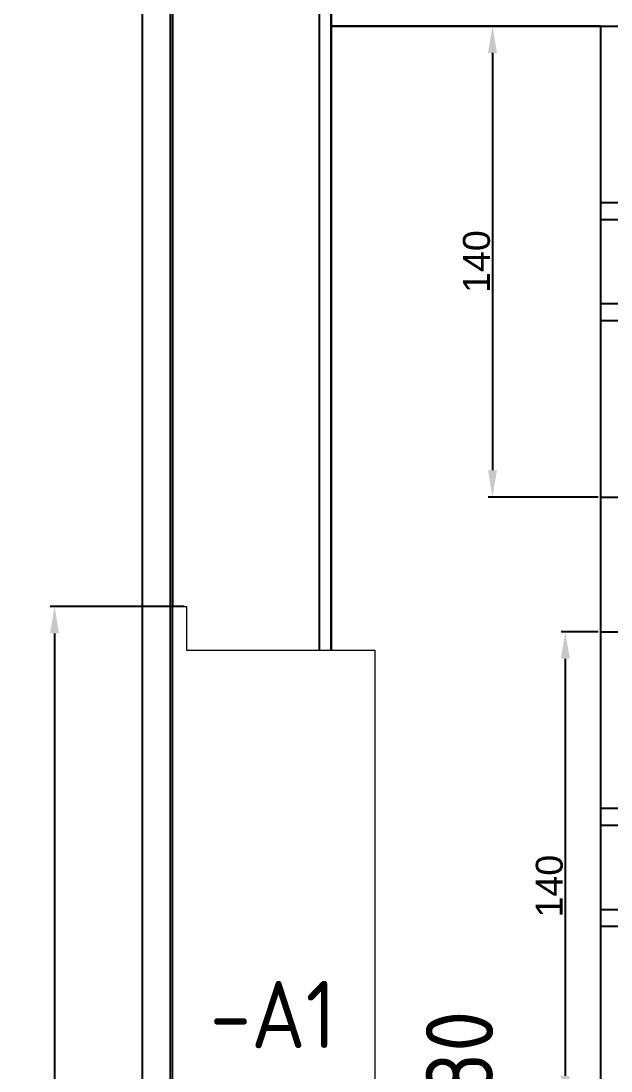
# Model space of a CAD drawing. Header units: millimetres. Extents: x 42356 to 50646, y 31507 to 39566.
# Drawn here: x 47375.4 to 47550.7, y 33320.5 to 33632.5 of the extents above; entities that cross this region are included whole.
import ezdxf
from ezdxf.enums import TextEntityAlignment as Align

# ---------------------------------------------------------------- set-up
doc = ezdxf.new("R2010")
doc.units = ezdxf.units.MM
doc.set_wipeout_variables(frame=1)
doc.layers.add('! NO PLOT !', color=7, linetype='Continuous', true_color=0xff75dd, plot=False)
doc.layers.add('000-PI-Oprema', color=30, linetype='Continuous', lineweight=5)
for name, color, linetype in [('000-PI-ORMAR', 2, 'Continuous'), ('000-PI_TEXT', 7, 'Continuous'), ('002-PI-Kabelska kanalica', 150, 'Continuous'), ('004-PI-DIN Šina', 3, 'Continuous')]:
    doc.layers.add(name, color=color, linetype=linetype)
doc.styles.add('PI0', font='isocpeur.ttf', dxfattribs={"width": 0.9})
doc.styles.get("Standard").update_dxf_attribs({"font": 'arial.ttf'})
doc.dimstyles.new('ISO-25-lb', dxfattribs={"dimtxt": 8, "dimasz": 8, "dimexe": 1.25, "dimexo": 0.625, "dimtad": 1, "dimtxsty": 'Standard', "dimcen": 5, "dimadec": 0, "dimazin": 0, "dimtfac": 1, "dimtmove": 0, "dimatfit": 3, "dimfxl": 0, "dimarcsym": 0})

# ---------------------------------------------------------------- blocks, each defined once
blk = doc.blocks.new('2000x800 montažna')
at = {"layer": '000-PI-ORMAR'}
for p, q in [((45403.52, 34384.53), (45403.52, 36225.53)), ((45400.02, 34388.03), (45400.02, 36222.03))]:
    blk.add_line(p, q, dxfattribs=at)
blk = doc.blocks.new('*U132')
at = {"layer": '002-PI-Kabelska kanalica'}
for p, q in [((-20, -100), (-20, 580)), ((60, -100), (60, 580)), ((-20, -100), (60, -100))]:
    blk.add_line(p, q, dxfattribs=at)
blk = doc.blocks.new('*D216')
at = {"layer": '! NO PLOT !', "color": 0, "linetype": 'Continuous', "lineweight": -2, "ltscale": 0.25, "transparency": 16777216}
for p, q in [((47546.9, 33450.99), (47535.84, 33450.99)), ((47537.09, 33442.99), (47537.09, 33318.99)), ((47546.9, 33310.99), (47535.84, 33310.99))]:
    blk.add_line(p, q, dxfattribs=at)
at = {"layer": '! NO PLOT !', "color": 0, "ltscale": 0.25, "transparency": 16777216}
for points in [[(47535.75, 33442.99), (47538.42, 33442.99), (47537.09, 33450.99)], [(47535.75, 33318.99), (47538.42, 33318.99), (47537.09, 33310.99)]]:
    blk.add_solid(points, dxfattribs=at)
at = {"layer": 'Defpoints', "color": 0, "ltscale": 0.25, "transparency": 16777216}
for p in [(47547.53, 33450.99), (47537.09, 33310.99), (47547.53, 33310.99)]:
    blk.add_point(p, dxfattribs=at)
at = {"layer": '! NO PLOT !', "color": 0, "ltscale": 0.25, "transparency": 16777216, "insert": (47532.38, 33375.38), "char_height": 8, "attachment_point": 5, "rotation": 90}
blk.add_mtext('140', dxfattribs=at)
blk = doc.blocks.new('*U103')
at = {"layer": '004-PI-DIN Šina'}
blk.add_lwpolyline([(540, -17.5), (540, 17.5), (0, 17.5), (0, -17.5)], close=True, dxfattribs=at)
for points in [[(0, 12.5), (540, 12.5)], [(0, -12.5), (540, -12.5)]]:
    blk.add_lwpolyline(points, dxfattribs=at)
blk = doc.blocks.new('*U135')
at = {"layer": '004-PI-DIN Šina'}
blk.add_lwpolyline([(330, -17.5), (330, 17.5), (0, 17.5), (0, -17.5)], close=True, dxfattribs=at)
for points in [[(0, 12.5), (330, 12.5)], [(0, -12.5), (330, -12.5)]]:
    blk.add_lwpolyline(points, dxfattribs=at)
blk = doc.blocks.new('*U117')
at = {"layer": '002-PI-Kabelska kanalica'}
for p, q in [((60, -100), (60, 606)), ((-20, -100), (60, -100))]:
    blk.add_line(p, q, dxfattribs=at)
blk = doc.blocks.new('*U118')
at = {"layer": '002-PI-Kabelska kanalica'}
for p, q in [((-20, -100), (-20, 446)), ((20, -100), (20, 446)), ((-20, -100), (20, -100))]:
    blk.add_line(p, q, dxfattribs=at)
blk = doc.blocks.new('*D221')
at = {"layer": '! NO PLOT !', "color": 0, "linetype": 'Continuous', "lineweight": -2, "ltscale": 0.25, "transparency": 16777216}
for p, q in [((47546.9, 33630.99), (47514.21, 33630.99)), ((47515.46, 33622.99), (47515.46, 33498.99)), ((47546.9, 33490.99), (47514.21, 33490.99))]:
    blk.add_line(p, q, dxfattribs=at)
at = {"layer": '! NO PLOT !', "color": 0, "ltscale": 0.25, "transparency": 16777216}
for points in [[(47514.12, 33622.99), (47516.79, 33622.99), (47515.46, 33630.99)], [(47514.12, 33498.99), (47516.79, 33498.99), (47515.46, 33490.99)]]:
    blk.add_solid(points, dxfattribs=at)
at = {"layer": 'Defpoints', "color": 0, "ltscale": 0.25, "transparency": 16777216}
for p in [(47547.53, 33630.99), (47515.46, 33490.99), (47547.53, 33490.99)]:
    blk.add_point(p, dxfattribs=at)
at = {"layer": '! NO PLOT !', "color": 0, "ltscale": 0.25, "transparency": 16777216, "insert": (47510.75, 33560.99), "char_height": 8, "attachment_point": 5, "rotation": 90}
blk.add_mtext('140', dxfattribs=at)
blk = doc.blocks.new('*D236')
at = {"layer": '! NO PLOT !', "color": 0, "linetype": 'Continuous', "lineweight": -2, "ltscale": 0.25, "transparency": 16777216}
for p, q in [((47423.9, 33458.49), (47384.1, 33458.49)), ((47385.35, 33450.49), (47385.35, 33131.49)), ((47423.9, 33123.49), (47384.1, 33123.49))]:
    blk.add_line(p, q, dxfattribs=at)
at = {"layer": '! NO PLOT !', "color": 0, "ltscale": 0.25, "transparency": 16777216}
for points in [[(47384.02, 33450.49), (47386.69, 33450.49), (47385.35, 33458.49)], [(47384.02, 33131.49), (47386.69, 33131.49), (47385.35, 33123.49)]]:
    blk.add_solid(points, dxfattribs=at)
at = {"layer": 'Defpoints', "color": 0, "ltscale": 0.25, "transparency": 16777216}
for p in [(47424.53, 33458.49), (47385.35, 33123.49), (47424.53, 33123.49)]:
    blk.add_point(p, dxfattribs=at)
at = {"layer": '! NO PLOT !', "color": 0, "ltscale": 0.25, "transparency": 16777216, "insert": (47380.64, 33290.99), "char_height": 8, "attachment_point": 5, "rotation": 90}
blk.add_mtext('335', dxfattribs=at)

msp = doc.modelspace()

# ---------------------------------------------------------------- linework, layer by layer
at = {"layer": '000-PI-ORMAR'}
for p, q in [((47420.526, 31875.989), (47420.526, 33973.989)), ((47419.776, 31975.489), (47419.776, 33972.489)), ((47411.526, 31977.989), (47411.526, 33969.989))]:
    msp.add_line(p, q, dxfattribs=at)

# ---------------------------------------------------------------- block references
for name, p, rotation in [('*U117', (47567.526, 33690.989), 270), ('*U132', (47527.526, 33530.989), 180), ('*U118', (47647.526, 33470.989), 270)]:
    msp.add_blockref(name, p, dxfattribs=dict(rotation=rotation))
for name, p in [('*U103', (47547.526, 33560.989)), ('*U135', (47547.526, 33380.989))]:
    msp.add_blockref(name, p)
msp.add_blockref('2000x800 montažna', (2064.005, -2331.044), dxfattribs=at)

# ---------------------------------------------------------------- texts
at = {"insert": (47505.65, 33304.39), "char_height": 20, "width": 16.78721, "attachment_point": 5, "rotation": 90, "style": 'PI0'}
msp.add_mtext('80X80', dxfattribs=at)

# ---------------------------------------------------------------- dimensions: what is measured, and where the dimension line sits
at = {"layer": '! NO PLOT !', "ltscale": 0.25}
dim = msp.add_linear_dim(base=(47515.456, 33490.989), p1=(47547.526, 33630.989), p2=(47547.526, 33490.989), angle=90, dimstyle='ISO-25-lb', dxfattribs=at)
dim.commit()
dim.dimension.update_dxf_attribs({"geometry": '*D221', "text_midpoint": (47510.746, 33560.989)})
dim = msp.add_linear_dim(base=(47537.086, 33310.989), p1=(47547.526, 33450.989), p2=(47547.526, 33310.989), angle=90, dimstyle='ISO-25-lb', dxfattribs=at)
dim.commit()
dim.dimension.update_dxf_attribs({"geometry": '*D216', "text_midpoint": (47537.086, 33375.383), "dimtype": 160})

# ---------------------------------------------------------------- next in the draw order: wipeouts: each hides what was drawn before it
msp.add_wipeout([(47420.526, 33458.489), (47424.526, 33458.489), (47424.526, 33445.489), (47480.526, 33445.489), (47480.526, 33136.489), (47424.526, 33136.489), (47424.526, 33123.489), (47420.526, 33123.489)]).dxf.layer = '000-PI-Oprema'

# ---------------------------------------------------------------- next in the draw order: linework, layer by layer
at = {"layer": '000-PI-Oprema', "ltscale": 0.25}
for p, q in [((47420.526, 33123.489), (47420.526, 33458.489)), ((47420.526, 33458.489), (47424.526, 33458.489)), ((47424.526, 33458.489), (47424.526, 33445.489)), ((47424.526, 33445.489), (47480.526, 33445.489)), ((47480.526, 33445.489), (47480.526, 33136.489))]:
    msp.add_line(p, q, dxfattribs=at)

# ---------------------------------------------------------------- next in the draw order: texts
at = {"layer": '000-PI_TEXT', "style": 'PI0', "width": 0.9}
msp.add_text('-A1', height=20, dxfattribs=at).set_placement((47450.226, 33337.229), align=Align.MIDDLE)

# ---------------------------------------------------------------- next in the draw order: dimensions: what is measured, and where the dimension line sits
at = {"layer": '! NO PLOT !', "ltscale": 0.25}
dim = msp.add_linear_dim(base=(47385.354, 33123.489), p1=(47424.526, 33458.489), p2=(47424.526, 33123.489), angle=90, dimstyle='ISO-25-lb', dxfattribs=at)
dim.commit()
dim.dimension.update_dxf_attribs({"geometry": '*D236', "text_midpoint": (47380.642, 33290.989)})

doc.saveas('drawing.dxf')
